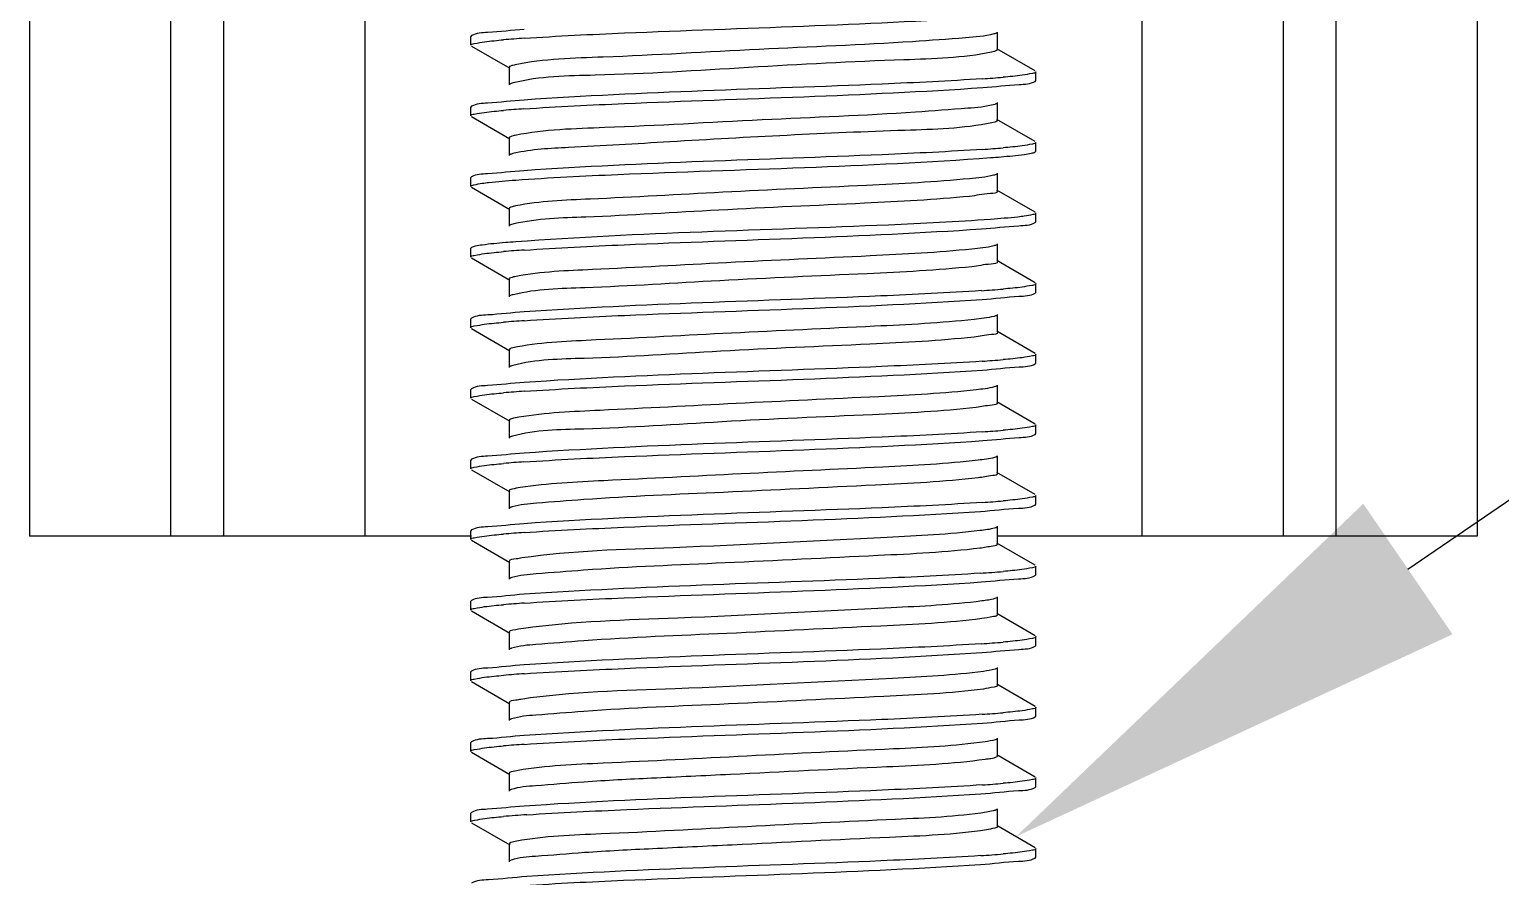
# Model space of a CAD drawing. Extents: x -427546 to -314919, y 698702 to 968782.
# Drawn here: x -415004.5 to -414694.5, y 909730.1 to 909908.7 of the extents above; entities that cross this region are included whole.
import ezdxf

# ---------------------------------------------------------------- set-up
doc = ezdxf.new("R2010")
doc.units = 0
doc.header["$LTSCALE"] = 1000
doc.header["$MEASUREMENT"] = 0
doc.layers.get('0').update_dxf_attribs({"linetype": 'CONTINUOUS'})

msp = doc.modelspace()

# ---------------------------------------------------------------- linework, layer by layer
at = {"linetype": 'CONTINUOUS'}
for p, q in [((-415004.48, 912764.98), (-415004.48, 909801.84)), ((-414974.72, 912764.98), (-414974.72, 909801.84)), ((-414963.55, 912764.98), (-414963.55, 909801.84)), ((-414933.79, 912764.98), (-414933.79, 909801.84)), ((-414770.08, 912764.98), (-414770.08, 909801.84)), ((-414740.31, 912764.98), (-414740.31, 909801.84)), ((-414729.15, 912764.98), (-414729.15, 909801.84)), ((-414699.38, 912764.98), (-414699.38, 909801.84)), ((-414800.46, 909904.38), (-414800.46, 909908.1)), ((-414911.32, 909907.34), (-414911.46, 909907.17)), ((-414911.46, 909905.31), (-414911.46, 909907.17)), ((-414911.46, 909905.31), (-414911.46, 909907.17)), ((-414911.32, 909905.15), (-414903.25, 909900.47)), ((-414801.24, 909903.97), (-414801.72, 909903.86)), ((-414792.54, 909899.89), (-414800.62, 909904.57)), ((-414903.41, 909900.66), (-414903.41, 909896.94)), ((-414792.4, 909897.87), (-414792.4, 909899.73)), ((-414792.4, 909897.87), (-414792.4, 909899.73)), ((-414792.54, 909897.71), (-414792.4, 909897.87)), ((-414911.32, 909892.45), (-414911.46, 909892.29)), ((-414800.46, 909889.5), (-414800.46, 909893.22)), ((-414911.46, 909890.43), (-414911.46, 909892.29)), ((-414911.46, 909890.43), (-414911.46, 909892.29)), ((-414911.32, 909890.27), (-414903.25, 909885.59)), ((-414792.54, 909885.01), (-414800.62, 909889.69)), ((-414801.07, 909889.13), (-414801.7, 909888.98)), ((-414903.41, 909885.78), (-414903.41, 909882.06)), ((-414792.4, 909882.99), (-414792.4, 909884.85)), ((-414792.4, 909882.99), (-414792.4, 909884.85)), ((-414792.54, 909882.83), (-414792.4, 909882.99)), ((-414911.32, 909877.57), (-414911.46, 909877.41)), ((-414911.46, 909875.55), (-414911.46, 909877.41)), ((-414911.46, 909875.55), (-414911.46, 909877.41)), ((-414800.46, 909874.62), (-414800.46, 909878.34)), ((-414911.32, 909875.38), (-414903.25, 909870.71)), ((-414792.54, 909870.13), (-414800.62, 909874.8)), ((-414903.41, 909870.9), (-414903.41, 909867.18)), ((-414792.54, 909867.94), (-414792.4, 909868.11)), ((-414792.4, 909868.11), (-414792.4, 909869.97)), ((-414792.4, 909868.11), (-414792.4, 909869.97)), ((-414911.32, 909862.69), (-414911.46, 909862.52)), ((-414911.46, 909860.66), (-414911.46, 909862.52)), ((-414911.46, 909860.66), (-414911.46, 909862.52)), ((-414800.46, 909859.73), (-414800.46, 909863.45)), ((-414911.32, 909860.5), (-414903.25, 909855.82)), ((-414792.54, 909855.25), (-414800.62, 909859.92)), ((-414903.41, 909856.01), (-414903.41, 909852.29)), ((-414792.54, 909853.06), (-414792.4, 909853.22)), ((-414792.4, 909853.22), (-414792.4, 909855.08)), ((-414792.4, 909853.22), (-414792.4, 909855.08)), ((-414911.32, 909847.8), (-414911.46, 909847.64)), ((-414911.46, 909845.78), (-414911.46, 909847.64)), ((-414911.46, 909845.78), (-414911.46, 909847.64)), ((-414800.46, 909844.85), (-414800.46, 909848.57)), ((-414911.32, 909845.62), (-414903.25, 909840.94)), ((-414792.54, 909840.36), (-414800.62, 909845.04)), ((-414903.41, 909841.13), (-414903.41, 909837.41)), ((-414792.4, 909838.34), (-414792.4, 909840.2)), ((-414792.4, 909838.34), (-414792.4, 909840.2)), ((-414792.54, 909838.18), (-414792.4, 909838.34)), ((-414800.46, 909829.97), (-414800.46, 909833.69)), ((-414911.32, 909832.92), (-414911.46, 909832.76)), ((-414911.46, 909830.9), (-414911.46, 909832.76)), ((-414911.46, 909830.9), (-414911.46, 909832.76)), ((-414911.32, 909830.73), (-414903.25, 909826.06)), ((-414792.54, 909825.48), (-414800.62, 909830.16)), ((-414903.41, 909826.25), (-414903.41, 909822.53)), ((-414792.4, 909823.46), (-414792.4, 909825.32)), ((-414792.4, 909823.46), (-414792.4, 909825.32)), ((-414792.54, 909823.29), (-414792.4, 909823.46)), ((-414800.46, 909815.08), (-414800.46, 909818.81)), ((-414911.32, 909818.04), (-414911.46, 909817.88)), ((-414911.46, 909816.01), (-414911.46, 909817.88)), ((-414911.46, 909816.01), (-414911.46, 909817.88)), ((-414911.32, 909815.85), (-414903.25, 909811.18)), ((-414792.54, 909810.6), (-414800.62, 909815.27)), ((-414903.41, 909811.36), (-414903.41, 909807.64)), ((-414792.4, 909808.57), (-414792.4, 909810.43)), ((-414792.4, 909808.57), (-414792.4, 909810.43)), ((-414792.54, 909808.41), (-414792.4, 909808.57)), ((-414911.32, 909803.16), (-414911.46, 909802.99)), ((-414911.46, 909801.13), (-414911.46, 909802.99)), ((-414911.46, 909801.13), (-414911.46, 909802.99)), ((-414800.46, 909800.2), (-414800.46, 909803.92)), ((-414911.32, 909801.84), (-415004.48, 909801.84)), ((-414911.32, 909800.97), (-414903.25, 909796.29)), ((-414699.38, 909801.84), (-414800.62, 909801.84)), ((-414792.54, 909795.71), (-414800.62, 909800.39)), ((-414903.41, 909796.48), (-414903.41, 909792.76)), ((-414792.54, 909793.53), (-414792.4, 909793.69)), ((-414792.4, 909793.69), (-414792.4, 909795.55)), ((-414792.4, 909793.69), (-414792.4, 909795.55)), ((-414911.32, 909788.27), (-414911.46, 909788.11)), ((-414911.46, 909786.25), (-414911.46, 909788.11)), ((-414911.46, 909786.25), (-414911.46, 909788.11)), ((-414800.46, 909785.32), (-414800.46, 909789.04)), ((-414911.32, 909786.09), (-414903.25, 909781.41)), ((-414792.54, 909780.83), (-414800.62, 909785.51)), ((-414903.41, 909781.6), (-414903.41, 909777.88)), ((-414792.54, 909778.64), (-414792.4, 909778.81)), ((-414792.4, 909778.81), (-414792.4, 909780.67)), ((-414792.4, 909778.81), (-414792.4, 909780.67)), ((-414911.32, 909773.39), (-414911.46, 909773.23)), ((-414911.46, 909771.37), (-414911.46, 909773.23)), ((-414911.46, 909771.37), (-414911.46, 909773.23)), ((-414800.46, 909770.44), (-414800.46, 909774.16)), ((-414911.32, 909771.2), (-414903.25, 909766.53)), ((-414792.54, 909765.95), (-414800.62, 909770.62)), ((-414903.41, 909766.71), (-414903.41, 909762.99)), ((-414792.4, 909763.92), (-414792.4, 909765.78)), ((-414792.4, 909763.92), (-414792.4, 909765.78)), ((-414792.54, 909763.76), (-414792.4, 909763.92)), ((-414800.46, 909755.55), (-414800.46, 909759.27)), ((-414911.32, 909758.51), (-414911.46, 909758.34)), ((-414911.46, 909756.48), (-414911.46, 909758.34)), ((-414911.46, 909756.48), (-414911.46, 909758.34)), ((-414911.32, 909756.32), (-414903.25, 909751.64)), ((-414792.54, 909751.06), (-414800.62, 909755.74)), ((-414903.41, 909751.83), (-414903.41, 909748.11)), ((-414792.4, 909749.04), (-414792.4, 909750.9)), ((-414792.4, 909749.04), (-414792.4, 909750.9)), ((-414902.95, 909748.43), (-414903.25, 909748.3)), ((-414792.54, 909748.88), (-414792.4, 909749.04)), ((-414800.46, 909740.67), (-414800.46, 909744.39)), ((-414911.32, 909743.62), (-414911.46, 909743.46)), ((-414911.46, 909741.6), (-414911.46, 909743.46)), ((-414911.46, 909741.6), (-414911.46, 909743.46)), ((-414911.32, 909741.44), (-414903.25, 909736.76)), ((-414792.54, 909736.18), (-414800.62, 909740.86)), ((-414903.41, 909736.95), (-414903.41, 909733.23)), ((-414792.4, 909734.16), (-414792.4, 909736.02)), ((-414792.4, 909734.16), (-414792.4, 909736.02)), ((-414902.97, 909733.54), (-414903.25, 909733.42)), ((-414792.54, 909734), (-414792.4, 909734.16))]:
    msp.add_line(p, q, dxfattribs=at)
msp.add_lwpolyline([(-414714, 909794.92), (-414271.35, 910097.24)])
for centre, radius, start, end in [((-414883.12, 909651.35), 256.01, 93.8318, 94.8034), ((-414820.73, 910153.42), 255.74, 273.8333, 274.8048), ((-414883.18, 909637.23), 255.25, 93.84, 94.8036), ((-414820.67, 910137.79), 254.99, 273.8425, 274.8038), ((-414883.1, 909606.47), 256.25, 93.8293, 94.8034), ((-414821.05, 910112.82), 259.8, 273.7884, 274.8061), ((-414883.09, 909591.48), 256.35, 93.8282, 94.8033), ((-414820.86, 910095.51), 257.36, 273.8148, 274.8057), ((-414883.12, 909576.92), 256.03, 93.8316, 94.8034), ((-414820.73, 910079.04), 255.77, 273.8328, 274.8049), ((-414883.18, 909562.79), 255.28, 93.8397, 94.8036), ((-414820.67, 910063.39), 255.01, 273.8424, 274.8038), ((-414883.15, 909547.61), 255.57, 93.8365, 94.8036), ((-414821.31, 910056.56), 263.08, 273.7545, 274.8058), ((-414883.1, 909532.06), 256.24, 93.8295, 94.8034), ((-414821.06, 910038.5), 259.9, 273.7874, 274.8061), ((-414883.09, 909517.06), 256.35, 93.8282, 94.8033), ((-414820.86, 910021.16), 257.43, 273.8141, 274.8057), ((-414883.11, 909502.49), 256.04, 93.8315, 94.8034), ((-414820.73, 910004.66), 255.81, 273.8323, 274.8049), ((-414882.42, 909478.86), 264.82, 93.7375, 94.8047), ((-414821.23, 909995.97), 262.03, 273.7646, 274.8065)]:
    msp.add_arc(centre, radius, start, end, dxfattribs=at)
for points, knots in [([(-414900.23, 909906.79), (-414893.18, 909907.27), (-414860.98, 909908.82), (-414828.74, 909909.57), (-414803.63, 909911.28)], [0, 0, 0, 0, 0.219209, 1, 1, 1, 1]), ([(-414900.21, 909908.65), (-414902.78, 909908.48), (-414906.39, 909907.98), (-414910.32, 909907.91), (-414911.32, 909907.34)], [0, 0, 0, 0, 0.69034, 1, 1, 1, 1]), ([(-414911.46, 909905.31), (-414911.46, 909905.58), (-414910.04, 909905.76), (-414909.31, 909905.96), (-414908.59, 909906.05)], [0, 0, 0, 0, 0.271519, 1, 1, 1, 1]), ([(-414801.24, 909907.69), (-414803.19, 909907.18), (-414808.95, 909906.75), (-414825.39, 909905.49), (-414850.91, 909904.58), (-414878.75, 909902.83), (-414896.04, 909902.45), (-414902.13, 909901.19)], [0, 0, 0, 0, 0.059564, 0.170353, 0.490239, 0.815661, 1, 1, 1, 1]), ([(-414800.62, 909907.91), (-414800.7, 909907.87), (-414800.91, 909907.78), (-414801.12, 909907.72), (-414801.24, 909907.69)], [0, 0, 0, 0, 0.417288, 1, 1, 1, 1]), ([(-414801.72, 909903.86), (-414807.78, 909902.59), (-414825, 909902.19), (-414852.82, 909900.68), (-414880.17, 909898.91), (-414896.94, 909898.8), (-414902.55, 909897.37)], [0, 0, 0, 0, 0.183514, 0.508051, 0.828043, 1, 1, 1, 1]), ([(-414800.46, 909904.38), (-414800.46, 909904.29), (-414800.78, 909904.09), (-414801.04, 909904.02), (-414801.24, 909903.97)], [0, 0, 0, 0, 0.313757, 1, 1, 1, 1]), ([(-414902.13, 909901.19), (-414902.45, 909901.12), (-414902.84, 909901.04), (-414903.41, 909900.8), (-414903.41, 909900.66)], [0, 0, 0, 0, 0.705452, 1, 1, 1, 1]), ([(-414792.4, 909899.73), (-414792.4, 909899.46), (-414793.82, 909899.28), (-414794.54, 909899.09), (-414795.25, 909899)], [0, 0, 0, 0, 0.271625, 1, 1, 1, 1]), ([(-414902.55, 909897.37), (-414902.69, 909897.34), (-414902.93, 909897.27), (-414903.16, 909897.18), (-414903.24, 909897.13)], [0, 0, 0, 0, 0.587032, 1, 1, 1, 1]), ([(-414900.27, 909891.91), (-414893.22, 909892.39), (-414860.99, 909893.94), (-414828.72, 909894.68), (-414803.58, 909896.4)], [0, 0, 0, 0, 0.219118, 1, 1, 1, 1]), ([(-414803.63, 909898.25), (-414810.68, 909897.77), (-414842.88, 909896.22), (-414875.12, 909895.48), (-414900.23, 909893.77)], [0, 0, 0, 0, 0.219183, 1, 1, 1, 1]), ([(-414803.58, 909896.4), (-414801.02, 909896.57), (-414797.44, 909897.07), (-414793.54, 909897.14), (-414792.54, 909897.71)], [0, 0, 0, 0, 0.690194, 1, 1, 1, 1]), ([(-414900.23, 909893.77), (-414902.79, 909893.59), (-414906.4, 909893.1), (-414910.32, 909893.03), (-414911.32, 909892.45)], [0, 0, 0, 0, 0.690307, 1, 1, 1, 1]), ([(-414801.07, 909892.85), (-414802.91, 909892.31), (-414808.55, 909891.92), (-414824.82, 909890.6), (-414850.4, 909889.72), (-414878.42, 909887.96), (-414895.91, 909887.58), (-414902.09, 909886.32)], [0, 0, 0, 0, 0.056727, 0.165723, 0.485276, 0.813183, 1, 1, 1, 1]), ([(-414800.62, 909893.03), (-414800.68, 909893), (-414800.83, 909892.93), (-414800.99, 909892.88), (-414801.07, 909892.85)], [0, 0, 0, 0, 0.430302, 1, 1, 1, 1]), ([(-414911.46, 909890.43), (-414911.46, 909890.7), (-414910.04, 909890.88), (-414909.32, 909891.07), (-414908.6, 909891.17)], [0, 0, 0, 0, 0.271583, 1, 1, 1, 1]), ([(-414800.46, 909889.5), (-414800.46, 909889.42), (-414800.7, 909889.24), (-414800.92, 909889.18), (-414801.07, 909889.13)], [0, 0, 0, 0, 0.324978, 1, 1, 1, 1]), ([(-414902.09, 909886.32), (-414902.42, 909886.25), (-414902.81, 909886.16), (-414903.41, 909885.92), (-414903.41, 909885.78)], [0, 0, 0, 0, 0.706285, 1, 1, 1, 1]), ([(-414801.7, 909888.98), (-414807.67, 909887.72), (-414830.46, 909887.15), (-414860.14, 909885.55), (-414887.56, 909883.86), (-414898.61, 909883.39), (-414902.35, 909882.54)], [0, 0, 0, 0, 0.181467, 0.673532, 0.885685, 1, 1, 1, 1]), ([(-414803.58, 909883.37), (-414810.63, 909882.89), (-414842.86, 909881.34), (-414875.13, 909880.6), (-414900.27, 909878.88)], [0, 0, 0, 0, 0.219053, 1, 1, 1, 1]), ([(-414792.4, 909884.85), (-414792.4, 909884.58), (-414793.82, 909884.4), (-414794.54, 909884.21), (-414795.25, 909884.11)], [0, 0, 0, 0, 0.271614, 1, 1, 1, 1]), ([(-414902.35, 909882.54), (-414902.54, 909882.5), (-414902.84, 909882.42), (-414903.14, 909882.31), (-414903.24, 909882.25)], [0, 0, 0, 0, 0.59783, 1, 1, 1, 1]), ([(-414902.01, 909876.9), (-414894.84, 909877.43), (-414861.48, 909879.05), (-414828.06, 909879.71), (-414801.92, 909881.63)], [0, 0, 0, 0, 0.215143, 1, 1, 1, 1]), ([(-414801.92, 909881.63), (-414801.19, 909881.68), (-414798.82, 909881.87), (-414796.46, 909882.08), (-414794.83, 909882.31)], [0, 0, 0, 0, 0.307391, 1, 1, 1, 1]), ([(-414794.83, 909882.31), (-414794.33, 909882.38), (-414793.57, 909882.51), (-414792.78, 909882.69), (-414792.54, 909882.83)], [0, 0, 0, 0, 0.643386, 1, 1, 1, 1]), ([(-414900.27, 909878.88), (-414902.83, 909878.71), (-414906.42, 909878.21), (-414910.32, 909878.14), (-414911.32, 909877.57)], [0, 0, 0, 0, 0.690231, 1, 1, 1, 1]), ([(-414806.35, 909877.19), (-414813.58, 909876.48), (-414830.94, 909875.59), (-414857.63, 909874.44), (-414882.22, 909872.97), (-414896.88, 909872.48), (-414902.03, 909871.45)], [0, 0, 0, 0, 0.227541, 0.543602, 0.835698, 1, 1, 1, 1]), ([(-414800.62, 909878.15), (-414800.82, 909878.03), (-414802.73, 909877.52), (-414804.65, 909877.36), (-414806.35, 909877.19)], [0, 0, 0, 0, 0.122661, 1, 1, 1, 1]), ([(-414911.46, 909875.55), (-414911.46, 909875.78), (-414910.28, 909875.98), (-414909.66, 909876.14), (-414909.05, 909876.22)], [0, 0, 0, 0, 0.274522, 1, 1, 1, 1]), ([(-414909.05, 909876.22), (-414908.61, 909876.29), (-414906.26, 909876.57), (-414903.91, 909876.76), (-414902.01, 909876.9)], [0, 0, 0, 0, 0.191293, 1, 1, 1, 1]), ([(-414800.46, 909874.62), (-414800.46, 909874.08), (-414803.5, 909874.07), (-414804.88, 909873.62), (-414806.35, 909873.47)], [0, 0, 0, 0, 0.265215, 1, 1, 1, 1]), ([(-414902.03, 909871.45), (-414902.38, 909871.38), (-414902.79, 909871.28), (-414903.41, 909871.04), (-414903.41, 909870.9)], [0, 0, 0, 0, 0.707378, 1, 1, 1, 1]), ([(-414806.35, 909873.47), (-414813.7, 909872.74), (-414831.33, 909871.84), (-414858.33, 909870.72), (-414882.89, 909869.13), (-414897.44, 909868.79), (-414902.38, 909867.65)], [0, 0, 0, 0, 0.230468, 0.550002, 0.841978, 1, 1, 1, 1]), ([(-414902.38, 909867.65), (-414902.56, 909867.61), (-414902.85, 909867.53), (-414903.14, 909867.43), (-414903.24, 909867.36)], [0, 0, 0, 0, 0.596305, 1, 1, 1, 1]), ([(-414801.92, 909868.61), (-414809.1, 909868.08), (-414842.46, 909866.45), (-414875.88, 909865.8), (-414902.01, 909863.88)], [0, 0, 0, 0, 0.215512, 1, 1, 1, 1]), ([(-414803.88, 909866.61), (-414801.26, 909866.79), (-414797.58, 909867.3), (-414793.56, 909867.36), (-414792.54, 909867.94)], [0, 0, 0, 0, 0.690713, 1, 1, 1, 1]), ([(-414794.83, 909869.29), (-414795.28, 909869.22), (-414797.64, 909868.94), (-414800, 909868.75), (-414801.92, 909868.61)], [0, 0, 0, 0, 0.19142, 1, 1, 1, 1]), ([(-414792.4, 909869.97), (-414792.4, 909869.73), (-414793.59, 909869.53), (-414794.22, 909869.37), (-414794.83, 909869.29)], [0, 0, 0, 0, 0.274354, 1, 1, 1, 1]), ([(-414900.21, 909862.14), (-414893.19, 909862.62), (-414861.08, 909864.17), (-414828.94, 909864.92), (-414803.88, 909866.61)], [0, 0, 0, 0, 0.218853, 1, 1, 1, 1]), ([(-414909.05, 909863.2), (-414909.55, 909863.13), (-414910.31, 909863), (-414911.08, 909862.83), (-414911.32, 909862.69)], [0, 0, 0, 0, 0.643038, 1, 1, 1, 1]), ([(-414902.01, 909863.88), (-414902.73, 909863.82), (-414905.08, 909863.64), (-414907.44, 909863.43), (-414909.05, 909863.2)], [0, 0, 0, 0, 0.307528, 1, 1, 1, 1]), ([(-414805.87, 909862.36), (-414812.99, 909861.62), (-414830.24, 909860.74), (-414856.92, 909859.58), (-414881.75, 909858.14), (-414896.61, 909857.6), (-414901.9, 909856.59)], [0, 0, 0, 0, 0.223225, 0.538318, 0.832334, 1, 1, 1, 1]), ([(-414800.62, 909863.27), (-414800.81, 909863.15), (-414802.55, 909862.67), (-414804.32, 909862.52), (-414805.87, 909862.36)], [0, 0, 0, 0, 0.124823, 1, 1, 1, 1]), ([(-414911.46, 909860.66), (-414911.46, 909860.93), (-414910.03, 909861.11), (-414909.31, 909861.31), (-414908.59, 909861.4)], [0, 0, 0, 0, 0.271499, 1, 1, 1, 1]), ([(-414805.87, 909858.64), (-414813.21, 909857.88), (-414830.93, 909856.98), (-414858.16, 909855.86), (-414882.92, 909854.2), (-414897.61, 909853.95), (-414902.51, 909852.73)], [0, 0, 0, 0, 0.228361, 0.549652, 0.8435, 1, 1, 1, 1]), ([(-414800.46, 909859.73), (-414800.45, 909859.24), (-414803.24, 909859.18), (-414804.52, 909858.78), (-414805.87, 909858.64)], [0, 0, 0, 0, 0.265945, 1, 1, 1, 1]), ([(-414901.9, 909856.59), (-414902.28, 909856.52), (-414902.72, 909856.41), (-414903.41, 909856.17), (-414903.41, 909856.01)], [0, 0, 0, 0, 0.710122, 1, 1, 1, 1]), ([(-414902.51, 909852.73), (-414902.66, 909852.7), (-414902.91, 909852.63), (-414903.15, 909852.53), (-414903.24, 909852.48)], [0, 0, 0, 0, 0.588945, 1, 1, 1, 1]), ([(-414803.88, 909853.59), (-414810.94, 909853.11), (-414843.05, 909851.57), (-414875.2, 909850.82), (-414900.21, 909849.12)], [0, 0, 0, 0, 0.220125, 1, 1, 1, 1]), ([(-414803.73, 909851.74), (-414801.14, 909851.91), (-414797.51, 909852.42), (-414793.55, 909852.48), (-414792.54, 909853.06)], [0, 0, 0, 0, 0.690466, 1, 1, 1, 1]), ([(-414792.4, 909855.08), (-414792.4, 909854.81), (-414793.84, 909854.63), (-414794.56, 909854.44), (-414795.28, 909854.34)], [0, 0, 0, 0, 0.271419, 1, 1, 1, 1]), ([(-414900.21, 909849.12), (-414902.78, 909848.95), (-414906.39, 909848.45), (-414910.32, 909848.38), (-414911.32, 909847.8)], [0, 0, 0, 0, 0.69033, 1, 1, 1, 1]), ([(-414900.21, 909847.26), (-414893.17, 909847.74), (-414861.01, 909849.29), (-414828.81, 909850.04), (-414803.73, 909851.74)], [0, 0, 0, 0, 0.219119, 1, 1, 1, 1]), ([(-414911.46, 909845.78), (-414911.46, 909846.05), (-414910.03, 909846.23), (-414909.31, 909846.43), (-414908.59, 909846.52)], [0, 0, 0, 0, 0.271491, 1, 1, 1, 1]), ([(-414805.42, 909847.52), (-414812.39, 909846.77), (-414829.45, 909845.91), (-414856.01, 909844.72), (-414881.06, 909843.32), (-414896.17, 909842.72), (-414901.64, 909841.75)], [0, 0, 0, 0, 0.218113, 0.531271, 0.827228, 1, 1, 1, 1]), ([(-414800.62, 909848.38), (-414800.8, 909848.28), (-414802.38, 909847.82), (-414804.01, 909847.67), (-414805.42, 909847.52)], [0, 0, 0, 0, 0.127123, 1, 1, 1, 1]), ([(-414805.42, 909843.8), (-414812.72, 909843.02), (-414830.52, 909842.12), (-414857.95, 909841.01), (-414882.91, 909839.26), (-414897.74, 909839.11), (-414902.62, 909837.83)], [0, 0, 0, 0, 0.225996, 0.548844, 0.844625, 1, 1, 1, 1]), ([(-414800.46, 909844.85), (-414800.45, 909844.4), (-414803, 909844.3), (-414804.18, 909843.93), (-414805.42, 909843.8)], [0, 0, 0, 0, 0.266757, 1, 1, 1, 1]), ([(-414901.64, 909841.75), (-414902.08, 909841.67), (-414902.58, 909841.56), (-414903.41, 909841.31), (-414903.41, 909841.13)], [0, 0, 0, 0, 0.714571, 1, 1, 1, 1]), ([(-414792.4, 909840.2), (-414792.4, 909839.93), (-414793.82, 909839.75), (-414794.54, 909839.56), (-414795.26, 909839.46)], [0, 0, 0, 0, 0.271559, 1, 1, 1, 1]), ([(-414902.62, 909837.83), (-414902.74, 909837.79), (-414902.95, 909837.73), (-414903.16, 909837.64), (-414903.24, 909837.6)], [0, 0, 0, 0, 0.582235, 1, 1, 1, 1]), ([(-414900.22, 909832.38), (-414893.18, 909832.86), (-414860.98, 909834.41), (-414828.74, 909835.15), (-414803.63, 909836.86)], [0, 0, 0, 0, 0.219209, 1, 1, 1, 1]), ([(-414803.73, 909838.71), (-414810.78, 909838.24), (-414842.94, 909836.69), (-414875.14, 909835.94), (-414900.21, 909834.24)], [0, 0, 0, 0, 0.219548, 1, 1, 1, 1]), ([(-414803.63, 909836.86), (-414801.07, 909837.03), (-414797.47, 909837.53), (-414793.54, 909837.6), (-414792.54, 909838.18)], [0, 0, 0, 0, 0.690293, 1, 1, 1, 1]), ([(-414900.21, 909834.24), (-414902.78, 909834.06), (-414906.39, 909833.56), (-414910.32, 909833.5), (-414911.32, 909832.92)], [0, 0, 0, 0, 0.69034, 1, 1, 1, 1]), ([(-414911.46, 909830.9), (-414911.46, 909831.17), (-414910.03, 909831.35), (-414909.31, 909831.54), (-414908.59, 909831.64)], [0, 0, 0, 0, 0.271518, 1, 1, 1, 1]), ([(-414804.99, 909832.69), (-414811.8, 909831.92), (-414828.66, 909831.07), (-414855.1, 909829.86), (-414880.36, 909828.5), (-414895.71, 909827.85), (-414901.36, 909826.92)], [0, 0, 0, 0, 0.213019, 0.524248, 0.822139, 1, 1, 1, 1]), ([(-414800.62, 909833.5), (-414800.78, 909833.4), (-414802.22, 909832.97), (-414803.7, 909832.83), (-414804.99, 909832.69)], [0, 0, 0, 0, 0.129618, 1, 1, 1, 1]), ([(-414804.99, 909828.97), (-414812.23, 909828.15), (-414830.09, 909827.26), (-414857.7, 909826.15), (-414882.86, 909824.33), (-414897.84, 909824.27), (-414902.7, 909822.92)], [0, 0, 0, 0, 0.223404, 0.547643, 0.845414, 1, 1, 1, 1]), ([(-414800.46, 909829.97), (-414800.45, 909829.55), (-414802.76, 909829.42), (-414803.85, 909829.09), (-414804.99, 909828.97)], [0, 0, 0, 0, 0.267771, 1, 1, 1, 1]), ([(-414901.36, 909826.92), (-414901.87, 909826.83), (-414902.43, 909826.7), (-414903.41, 909826.45), (-414903.41, 909826.25)], [0, 0, 0, 0, 0.718256, 1, 1, 1, 1]), ([(-414792.4, 909825.32), (-414792.4, 909825.05), (-414793.82, 909824.87), (-414794.54, 909824.67), (-414795.25, 909824.58)], [0, 0, 0, 0, 0.271624, 1, 1, 1, 1]), ([(-414902.7, 909822.92), (-414902.81, 909822.89), (-414902.99, 909822.83), (-414903.17, 909822.76), (-414903.24, 909822.71)], [0, 0, 0, 0, 0.57614, 1, 1, 1, 1]), ([(-414900.27, 909817.49), (-414893.22, 909817.97), (-414860.99, 909819.52), (-414828.72, 909820.27), (-414803.58, 909821.98)], [0, 0, 0, 0, 0.219123, 1, 1, 1, 1]), ([(-414803.63, 909823.84), (-414810.68, 909823.36), (-414842.88, 909821.81), (-414875.12, 909821.06), (-414900.22, 909819.35)], [0, 0, 0, 0, 0.219191, 1, 1, 1, 1]), ([(-414803.58, 909821.98), (-414801.02, 909822.16), (-414797.44, 909822.65), (-414793.54, 909822.72), (-414792.54, 909823.29)], [0, 0, 0, 0, 0.690195, 1, 1, 1, 1]), ([(-414900.22, 909819.35), (-414902.79, 909819.18), (-414906.4, 909818.68), (-414910.32, 909818.61), (-414911.32, 909818.04)], [0, 0, 0, 0, 0.690309, 1, 1, 1, 1]), ([(-414800.62, 909818.62), (-414800.77, 909818.53), (-414802.07, 909818.12), (-414803.41, 909817.99), (-414804.57, 909817.85)], [0, 0, 0, 0, 0.132296, 1, 1, 1, 1]), ([(-414911.46, 909816.01), (-414911.46, 909816.28), (-414910.04, 909816.46), (-414909.32, 909816.66), (-414908.6, 909816.75)], [0, 0, 0, 0, 0.271581, 1, 1, 1, 1]), ([(-414804.57, 909817.85), (-414811.23, 909817.07), (-414827.89, 909816.24), (-414854.19, 909815.01), (-414879.65, 909813.68), (-414895.23, 909812.98), (-414901.06, 909812.08)], [0, 0, 0, 0, 0.207939, 0.517244, 0.817064, 1, 1, 1, 1]), ([(-414800.46, 909815.08), (-414800.45, 909814.7), (-414802.54, 909814.54), (-414803.54, 909814.25), (-414804.57, 909814.13)], [0, 0, 0, 0, 0.268974, 1, 1, 1, 1]), ([(-414901.06, 909812.08), (-414901.65, 909811.99), (-414902.28, 909811.84), (-414903.41, 909811.59), (-414903.41, 909811.36)], [0, 0, 0, 0, 0.721341, 1, 1, 1, 1]), ([(-414804.57, 909814.13), (-414811.76, 909813.29), (-414829.67, 909812.45), (-414857.36, 909811.06), (-414881.21, 909810.11), (-414896, 909808.9), (-414901.09, 909808.51), (-414902.77, 909808.02)], [0, 0, 0, 0, 0.220594, 0.546057, 0.845846, 0.946724, 1, 1, 1, 1]), ([(-414803.58, 909808.96), (-414810.63, 909808.48), (-414842.86, 909806.92), (-414875.13, 909806.18), (-414900.27, 909804.47)], [0, 0, 0, 0, 0.219054, 1, 1, 1, 1]), ([(-414792.4, 909810.43), (-414792.4, 909810.16), (-414793.82, 909809.99), (-414794.54, 909809.79), (-414795.25, 909809.7)], [0, 0, 0, 0, 0.271616, 1, 1, 1, 1]), ([(-414902.77, 909808.02), (-414902.86, 909807.99), (-414903.02, 909807.94), (-414903.18, 909807.87), (-414903.24, 909807.83)], [0, 0, 0, 0, 0.570618, 1, 1, 1, 1]), ([(-414900.25, 909802.61), (-414893.26, 909803.09), (-414861.2, 909804.63), (-414829.11, 909805.39), (-414804.08, 909807.06)], [0, 0, 0, 0, 0.218385, 1, 1, 1, 1]), ([(-414804.08, 909807.06), (-414801.41, 909807.24), (-414797.67, 909807.76), (-414793.58, 909807.81), (-414792.54, 909808.41)], [0, 0, 0, 0, 0.691024, 1, 1, 1, 1]), ([(-414900.27, 909804.47), (-414902.83, 909804.29), (-414906.41, 909803.8), (-414910.32, 909803.73), (-414911.32, 909803.16)], [0, 0, 0, 0, 0.690234, 1, 1, 1, 1]), ([(-414804.18, 909803.02), (-414810.67, 909802.22), (-414832.25, 909801.19), (-414864.4, 909799.36), (-414890.18, 909798.78), (-414900.74, 909797.25)], [0, 0, 0, 0, 0.202876, 0.669154, 1, 1, 1, 1]), ([(-414800.62, 909803.73), (-414800.76, 909803.65), (-414801.93, 909803.27), (-414803.14, 909803.14), (-414804.18, 909803.02)], [0, 0, 0, 0, 0.135193, 1, 1, 1, 1]), ([(-414911.46, 909801.13), (-414911.46, 909801.4), (-414910.04, 909801.58), (-414909.32, 909801.78), (-414908.6, 909801.87)], [0, 0, 0, 0, 0.271558, 1, 1, 1, 1]), ([(-414800.46, 909800.2), (-414800.45, 909799.85), (-414802.32, 909799.67), (-414803.24, 909799.41), (-414804.18, 909799.3)], [0, 0, 0, 0, 0.270415, 1, 1, 1, 1]), ([(-414900.74, 909797.25), (-414901.13, 909797.19), (-414901.88, 909796.98), (-414903.41, 909797.02), (-414903.41, 909796.48)], [0, 0, 0, 0, 0.421667, 1, 1, 1, 1]), ([(-414804.18, 909799.3), (-414811.29, 909798.42), (-414829.24, 909797.6), (-414857.06, 909796.18), (-414881.13, 909795.25), (-414896.05, 909794), (-414901.16, 909793.63), (-414902.82, 909793.12)], [0, 0, 0, 0, 0.217625, 0.544216, 0.8461, 0.947285, 1, 1, 1, 1]), ([(-414804.08, 909794.04), (-414811.16, 909793.57), (-414843.21, 909792.03), (-414875.31, 909791.29), (-414900.25, 909789.59)], [0, 0, 0, 0, 0.220924, 1, 1, 1, 1]), ([(-414803.89, 909792.19), (-414801.26, 909792.37), (-414797.58, 909792.88), (-414793.57, 909792.94), (-414792.54, 909793.53)], [0, 0, 0, 0, 0.690723, 1, 1, 1, 1]), ([(-414792.4, 909795.55), (-414792.4, 909795.28), (-414793.86, 909795.1), (-414794.59, 909794.9), (-414795.32, 909794.81)], [0, 0, 0, 0, 0.271198, 1, 1, 1, 1]), ([(-414902.82, 909793.12), (-414902.91, 909793.09), (-414903.05, 909793.04), (-414903.19, 909792.98), (-414903.24, 909792.95)], [0, 0, 0, 0, 0.565619, 1, 1, 1, 1]), ([(-414900.21, 909787.73), (-414893.19, 909788.21), (-414861.09, 909789.75), (-414828.94, 909790.51), (-414803.89, 909792.19)], [0, 0, 0, 0, 0.218842, 1, 1, 1, 1]), ([(-414900.25, 909789.59), (-414902.81, 909789.41), (-414906.41, 909788.91), (-414910.32, 909788.85), (-414911.32, 909788.27)], [0, 0, 0, 0, 0.690263, 1, 1, 1, 1]), ([(-414803.8, 909788.18), (-414810.13, 909787.36), (-414831.51, 909786.35), (-414863.68, 909784.54), (-414889.62, 909783.88), (-414900.4, 909782.41)], [0, 0, 0, 0, 0.197813, 0.662661, 1, 1, 1, 1]), ([(-414800.62, 909788.85), (-414800.75, 909788.78), (-414801.79, 909788.43), (-414802.87, 909788.3), (-414803.8, 909788.18)], [0, 0, 0, 0, 0.13831, 1, 1, 1, 1]), ([(-414911.46, 909786.25), (-414911.46, 909786.52), (-414910.03, 909786.7), (-414909.31, 909786.89), (-414908.59, 909786.99)], [0, 0, 0, 0, 0.2715, 1, 1, 1, 1]), ([(-414803.8, 909784.46), (-414810.84, 909783.55), (-414828.8, 909782.76), (-414856.73, 909781.3), (-414881.04, 909780.38), (-414896.08, 909779.11), (-414901.22, 909778.75), (-414902.87, 909778.22)], [0, 0, 0, 0, 0.214495, 0.542113, 0.846143, 0.947723, 1, 1, 1, 1]), ([(-414800.46, 909785.32), (-414800.45, 909785), (-414802.12, 909784.8), (-414802.96, 909784.57), (-414803.8, 909784.46)], [0, 0, 0, 0, 0.272046, 1, 1, 1, 1]), ([(-414900.4, 909782.41), (-414901.15, 909782.31), (-414901.92, 909782.11), (-414903.41, 909781.89), (-414903.41, 909781.6)], [0, 0, 0, 0, 0.726158, 1, 1, 1, 1]), ([(-414902.87, 909778.22), (-414902.94, 909778.2), (-414903.07, 909778.15), (-414903.19, 909778.1), (-414903.24, 909778.07)], [0, 0, 0, 0, 0.561102, 1, 1, 1, 1]), ([(-414803.89, 909779.17), (-414810.95, 909778.7), (-414843.06, 909777.15), (-414875.2, 909776.41), (-414900.21, 909774.71)], [0, 0, 0, 0, 0.220148, 1, 1, 1, 1]), ([(-414803.74, 909777.32), (-414801.15, 909777.5), (-414797.51, 909778), (-414793.55, 909778.06), (-414792.54, 909778.64)], [0, 0, 0, 0, 0.690473, 1, 1, 1, 1]), ([(-414792.4, 909780.67), (-414792.4, 909780.4), (-414793.84, 909780.22), (-414794.56, 909780.02), (-414795.29, 909779.93)], [0, 0, 0, 0, 0.271414, 1, 1, 1, 1]), ([(-414900.21, 909774.71), (-414902.78, 909774.53), (-414906.39, 909774.03), (-414910.32, 909773.96), (-414911.32, 909773.39)], [0, 0, 0, 0, 0.690329, 1, 1, 1, 1]), ([(-414900.21, 909772.85), (-414893.17, 909773.32), (-414861.01, 909774.87), (-414828.82, 909775.62), (-414803.74, 909777.32)], [0, 0, 0, 0, 0.219113, 1, 1, 1, 1]), ([(-414911.46, 909771.37), (-414911.46, 909771.64), (-414910.03, 909771.81), (-414909.31, 909772.01), (-414908.59, 909772.11)], [0, 0, 0, 0, 0.27149, 1, 1, 1, 1]), ([(-414803.44, 909773.35), (-414809.78, 909772.48), (-414831.5, 909771.5), (-414863.94, 909769.57), (-414890.19, 909769.07), (-414900.93, 909767.45)], [0, 0, 0, 0, 0.1966, 0.666503, 1, 1, 1, 1]), ([(-414800.62, 909773.97), (-414800.74, 909773.9), (-414801.66, 909773.58), (-414802.62, 909773.46), (-414803.44, 909773.35)], [0, 0, 0, 0, 0.141712, 1, 1, 1, 1]), ([(-414803.44, 909769.62), (-414810.4, 909768.67), (-414828.36, 909767.92), (-414856.39, 909766.42), (-414880.93, 909765.52), (-414896.1, 909764.21), (-414901.27, 909763.87), (-414902.91, 909763.32)], [0, 0, 0, 0, 0.21122, 0.539778, 0.846003, 0.948056, 1, 1, 1, 1]), ([(-414800.46, 909770.44), (-414800.46, 909770.15), (-414801.93, 909769.93), (-414802.69, 909769.73), (-414803.44, 909769.62)], [0, 0, 0, 0, 0.273972, 1, 1, 1, 1]), ([(-414900.93, 909767.45), (-414901.29, 909767.4), (-414901.99, 909767.2), (-414903.41, 909767.22), (-414903.41, 909766.71)], [0, 0, 0, 0, 0.420714, 1, 1, 1, 1]), ([(-414792.4, 909765.78), (-414792.4, 909765.51), (-414793.82, 909765.34), (-414794.54, 909765.14), (-414795.26, 909765.05)], [0, 0, 0, 0, 0.271556, 1, 1, 1, 1]), ([(-414902.91, 909763.32), (-414902.98, 909763.3), (-414903.09, 909763.26), (-414903.2, 909763.21), (-414903.24, 909763.18)], [0, 0, 0, 0, 0.557022, 1, 1, 1, 1]), ([(-414900.22, 909757.96), (-414893.17, 909758.44), (-414860.98, 909759.99), (-414828.74, 909760.74), (-414803.63, 909762.45)], [0, 0, 0, 0, 0.219209, 1, 1, 1, 1]), ([(-414803.74, 909764.3), (-414810.79, 909763.82), (-414842.95, 909762.27), (-414875.14, 909761.53), (-414900.21, 909759.82)], [0, 0, 0, 0, 0.219564, 1, 1, 1, 1]), ([(-414803.63, 909762.45), (-414801.07, 909762.62), (-414797.47, 909763.12), (-414793.54, 909763.19), (-414792.54, 909763.76)], [0, 0, 0, 0, 0.690297, 1, 1, 1, 1]), ([(-414900.21, 909759.82), (-414902.78, 909759.65), (-414906.39, 909759.15), (-414910.32, 909759.08), (-414911.32, 909758.51)], [0, 0, 0, 0, 0.690341, 1, 1, 1, 1]), ([(-414911.46, 909756.48), (-414911.46, 909756.75), (-414910.03, 909756.93), (-414909.31, 909757.13), (-414908.59, 909757.22)], [0, 0, 0, 0, 0.271516, 1, 1, 1, 1]), ([(-414803.1, 909758.51), (-414809.48, 909757.58), (-414826.24, 909756.84), (-414853.07, 909755.52), (-414879.43, 909754.11), (-414895.61, 909753.49), (-414901.52, 909752.47)], [0, 0, 0, 0, 0.19601, 0.509345, 0.817487, 1, 1, 1, 1]), ([(-414800.62, 909759.08), (-414800.73, 909759.02), (-414801.53, 909758.73), (-414802.38, 909758.61), (-414803.1, 909758.51)], [0, 0, 0, 0, 0.145431, 1, 1, 1, 1]), ([(-414803.1, 909754.79), (-414809.96, 909753.79), (-414827.91, 909753.06), (-414851.33, 909751.86), (-414872.58, 909750.85), (-414886.3, 909750.19), (-414896.1, 909749.32), (-414901.31, 909748.99), (-414902.95, 909748.43)], [0, 0, 0, 0, 0.207809, 0.537231, 0.703413, 0.845703, 0.948297, 1, 1, 1, 1]), ([(-414800.46, 909755.55), (-414800.46, 909755.47), (-414801.38, 909754.85), (-414802.26, 909754.91), (-414803.1, 909754.79)], [0, 0, 0, 0, 0.090838, 1, 1, 1, 1]), ([(-414901.52, 909752.47), (-414902, 909752.39), (-414902.52, 909752.27), (-414903.41, 909752.02), (-414903.41, 909751.83)], [0, 0, 0, 0, 0.716441, 1, 1, 1, 1]), ([(-414792.4, 909750.9), (-414792.4, 909750.63), (-414793.82, 909750.45), (-414794.54, 909750.26), (-414795.25, 909750.17)], [0, 0, 0, 0, 0.271623, 1, 1, 1, 1]), ([(-414803.63, 909749.42), (-414810.68, 909748.94), (-414842.88, 909747.39), (-414875.12, 909746.65), (-414900.22, 909744.94)], [0, 0, 0, 0, 0.2192, 1, 1, 1, 1]), ([(-414899.68, 909743.12), (-414892.65, 909743.58), (-414860.77, 909745.11), (-414828.85, 909745.87), (-414804.02, 909747.54)], [0, 0, 0, 0, 0.220605, 1, 1, 1, 1]), ([(-414804.02, 909747.54), (-414801.36, 909747.71), (-414797.64, 909748.23), (-414793.58, 909748.28), (-414792.54, 909748.88)], [0, 0, 0, 0, 0.690936, 1, 1, 1, 1]), ([(-414900.22, 909744.94), (-414902.79, 909744.76), (-414906.39, 909744.27), (-414910.32, 909744.2), (-414911.32, 909743.62)], [0, 0, 0, 0, 0.69031, 1, 1, 1, 1]), ([(-414802.79, 909743.67), (-414809.12, 909742.69), (-414826.01, 909741.99), (-414853.09, 909740.65), (-414879.67, 909739.17), (-414895.96, 909738.63), (-414901.8, 909737.54)], [0, 0, 0, 0, 0.193902, 0.509761, 0.820177, 1, 1, 1, 1]), ([(-414800.62, 909744.2), (-414800.86, 909744.07), (-414801.59, 909743.88), (-414802.32, 909743.75), (-414802.79, 909743.67)], [0, 0, 0, 0, 0.364713, 1, 1, 1, 1]), ([(-414911.46, 909741.6), (-414911.46, 909741.88), (-414909.99, 909742.05), (-414909.25, 909742.25), (-414908.51, 909742.35)], [0, 0, 0, 0, 0.271042, 1, 1, 1, 1]), ([(-414800.46, 909740.67), (-414800.46, 909740.44), (-414801.58, 909740.2), (-414802.2, 909740.04), (-414802.79, 909739.95)], [0, 0, 0, 0, 0.278852, 1, 1, 1, 1]), ([(-414901.8, 909737.54), (-414902.21, 909737.47), (-414902.67, 909737.36), (-414903.41, 909737.12), (-414903.41, 909736.95)], [0, 0, 0, 0, 0.712361, 1, 1, 1, 1]), ([(-414802.79, 909739.95), (-414809.54, 909738.91), (-414827.47, 909738.23), (-414850.92, 909736.99), (-414872.34, 909735.98), (-414886.21, 909735.32), (-414896.09, 909734.43), (-414901.35, 909734.11), (-414902.97, 909733.54)], [0, 0, 0, 0, 0.204274, 0.534495, 0.701868, 0.845261, 0.94846, 1, 1, 1, 1]), ([(-414804.02, 909734.51), (-414811.02, 909734.04), (-414842.91, 909732.51), (-414874.83, 909731.75), (-414899.68, 909730.09)], [0, 0, 0, 0, 0.219765, 1, 1, 1, 1]), ([(-414792.4, 909736.02), (-414792.4, 909735.75), (-414793.85, 909735.57), (-414794.58, 909735.37), (-414795.3, 909735.28)], [0, 0, 0, 0, 0.271302, 1, 1, 1, 1]), ([(-414900.25, 909728.19), (-414893.26, 909728.67), (-414861.21, 909730.22), (-414829.12, 909730.98), (-414804.09, 909732.65)], [0, 0, 0, 0, 0.218367, 1, 1, 1, 1]), ([(-414804.09, 909732.65), (-414801.41, 909732.83), (-414797.67, 909733.35), (-414793.58, 909733.4), (-414792.54, 909734)], [0, 0, 0, 0, 0.691035, 1, 1, 1, 1]), ([(-414899.68, 909730.09), (-414902.38, 909729.91), (-414906.15, 909729.39), (-414910.27, 909729.34), (-414911.32, 909728.74)], [0, 0, 0, 0, 0.691189, 1, 1, 1, 1])]:
    msp.add_open_spline(points, degree=3, knots=knots, dxfattribs=at)
for points in [[(-414908.59, 909906.05), (-414907.25, 909906.23), (-414905.9, 909906.35), (-414904.56, 909906.47)], [(-414795.25, 909899), (-414796.6, 909898.82), (-414797.95, 909898.69), (-414799.31, 909898.58)], [(-414908.6, 909891.17), (-414907.26, 909891.34), (-414905.9, 909891.47), (-414904.55, 909891.58)], [(-414795.25, 909884.11), (-414796.6, 909883.94), (-414797.96, 909883.81), (-414799.31, 909883.7)], [(-414908.59, 909861.4), (-414907.25, 909861.58), (-414905.9, 909861.7), (-414904.56, 909861.82)], [(-414795.28, 909854.34), (-414796.61, 909854.17), (-414797.95, 909854.05), (-414799.28, 909853.93)], [(-414908.59, 909846.52), (-414907.25, 909846.69), (-414905.9, 909846.82), (-414904.56, 909846.93)], [(-414795.26, 909839.46), (-414796.6, 909839.29), (-414797.95, 909839.16), (-414799.29, 909839.05)], [(-414908.59, 909831.64), (-414907.25, 909831.81), (-414905.9, 909831.94), (-414904.56, 909832.05)], [(-414795.25, 909824.58), (-414796.6, 909824.41), (-414797.95, 909824.28), (-414799.3, 909824.16)], [(-414908.6, 909816.75), (-414907.26, 909816.93), (-414905.9, 909817.05), (-414904.55, 909817.17)], [(-414795.25, 909809.7), (-414796.6, 909809.52), (-414797.96, 909809.4), (-414799.31, 909809.28)], [(-414908.6, 909801.87), (-414907.25, 909802.04), (-414905.9, 909802.17), (-414904.55, 909802.28)], [(-414795.32, 909794.81), (-414796.63, 909794.64), (-414797.95, 909794.51), (-414799.27, 909794.4)], [(-414908.59, 909786.99), (-414907.25, 909787.16), (-414905.9, 909787.29), (-414904.56, 909787.4)], [(-414795.29, 909779.93), (-414796.61, 909779.76), (-414797.95, 909779.63), (-414799.28, 909779.52)], [(-414908.59, 909772.11), (-414907.25, 909772.28), (-414905.9, 909772.4), (-414904.56, 909772.52)], [(-414795.26, 909765.05), (-414796.6, 909764.87), (-414797.95, 909764.75), (-414799.29, 909764.63)], [(-414908.59, 909757.22), (-414907.25, 909757.4), (-414905.9, 909757.52), (-414904.56, 909757.64)], [(-414795.25, 909750.17), (-414796.6, 909749.99), (-414797.95, 909749.86), (-414799.3, 909749.75)], [(-414908.51, 909742.35), (-414907.21, 909742.52), (-414905.9, 909742.64), (-414904.6, 909742.75)], [(-414795.3, 909735.28), (-414796.62, 909735.11), (-414797.95, 909734.98), (-414799.27, 909734.87)]]:
    msp.add_open_spline(points, degree=3, dxfattribs=at)
msp.add_solid([(-414704.6, 909781.16), (-414796.58, 909738.52), (-414723.4, 909808.68)])

doc.saveas('drawing.dxf')
